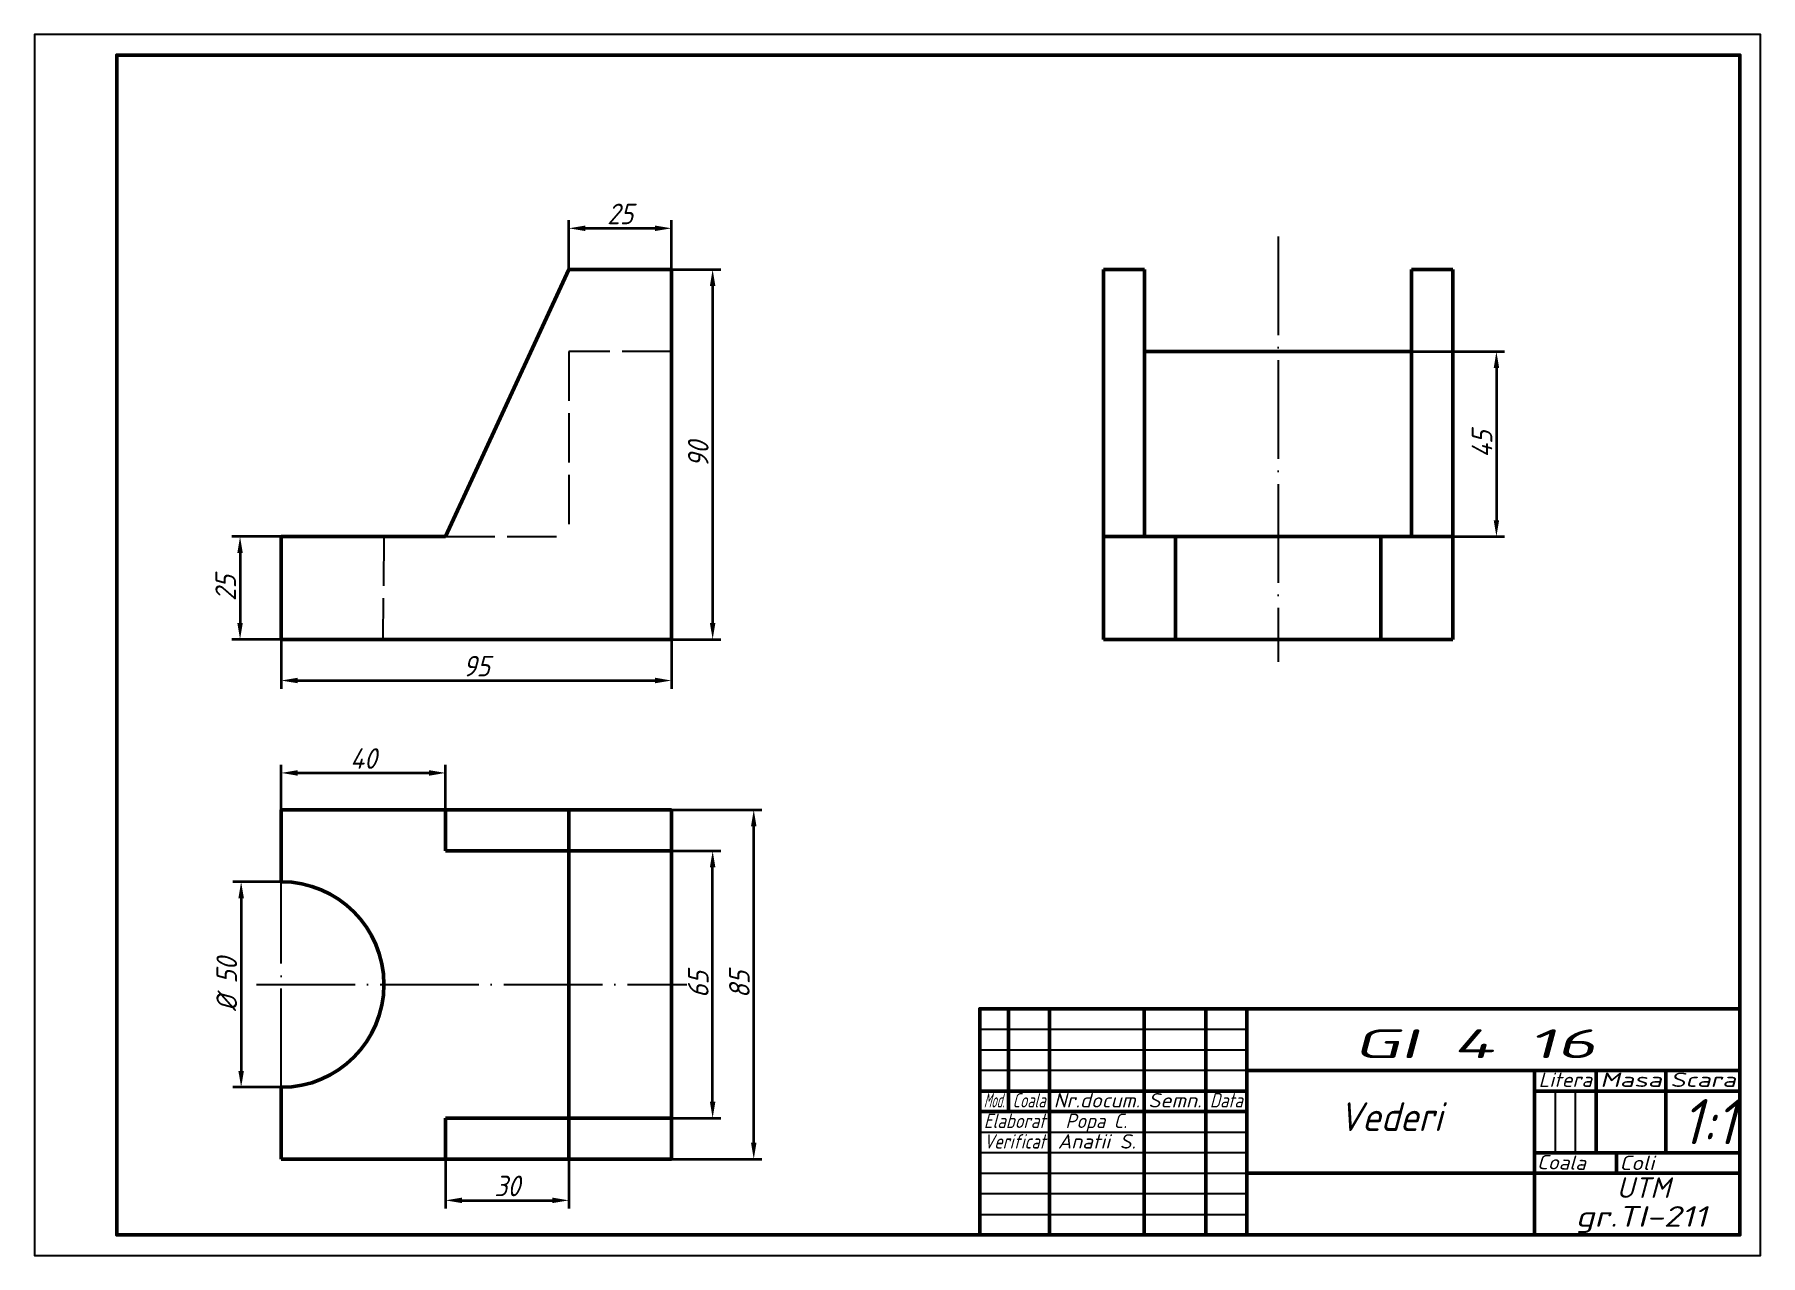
# Model space of a CAD drawing. Header units: millimetres. Extents: x -210 to 210, y 0 to 297.
import ezdxf
from ezdxf.enums import TextEntityAlignment as Align

# ---------------------------------------------------------------- set-up
doc = ezdxf.new("R2010")
doc.units = ezdxf.units.MM
doc.linetypes.add('ACAD_ISO02W100', pattern=[15, 12, -3])
doc.linetypes.add('ACAD_ISO04W100', pattern=[30, 24, -3, 0, -3])
doc.layers.get('0').update_dxf_attribs({"lineweight": 50})
for name, color, linetype, lineweight in [('axa', 10, 'ACAD_ISO04W100', 25), ('contur', 7, 'Continuous', 50), ('cote', 144, 'Continuous', 50), ('invizibil', 80, 'ACAD_ISO02W100', 25), ('subtire', 162, 'Continuous', 25), ('text3.5', 84, 'Continuous', 35), ('text7', 104, 'Continuous', 50)]:
    doc.layers.add(name, color=color, linetype=linetype, lineweight=lineweight)
doc.styles.get("Standard").update_dxf_attribs({"font": 'isocp.shx', "oblique": 15})
doc.dimstyles.new('ISO-25', dxfattribs={"dimtxt": 5, "dimasz": 4, "dimexe": 2, "dimexo": 0, "dimgap": 1, "dimtad": 1, "dimtoh": 1, "dimdec": 0, "dimtxsty": 'Standard', "dimcen": 0, "dimadec": 0, "dimazin": 0, "dimtfac": 1, "dimtdec": 0, "dimtmove": 0, "dimatfit": 3, "dimldrblk": 'DOTSMALL', "dimfxl": 1, "dimlwd": 35, "dimlwe": 35, "dimarcsym": 0})

# ---------------------------------------------------------------- blocks, each defined once
blk = doc.blocks.new('*D2')
at = {"layer": 'cote', "color": 0, "lineweight": 35, "transparency": 16777216}
for p, q in [((-149.98, 149.86), (-149.98, 137.86)), ((-54.98, 149.86), (-54.98, 137.86)), ((-145.98, 139.86), (-58.98, 139.86))]:
    blk.add_line(p, q, dxfattribs=at)
at = {"layer": 'cote', "color": 0, "transparency": 16777216}
for points in [[(-145.98, 140.53), (-145.98, 139.2), (-149.98, 139.86)], [(-58.98, 140.53), (-58.98, 139.2), (-54.98, 139.86)]]:
    blk.add_solid(points, dxfattribs=at)
at = {"layer": 'Defpoints', "color": 0, "transparency": 16777216}
for p in [(-149.98, 149.86), (-54.98, 149.86), (-54.98, 139.86)]:
    blk.add_point(p, dxfattribs=at)
at = {"layer": 'cote', "color": 0, "transparency": 16777216, "insert": (-102.48, 143.36), "char_height": 5, "attachment_point": 5}
blk.add_mtext('95', dxfattribs=at)
blk = doc.blocks.new('_DotSmall')
at = {"color": 0, "linetype": 'ByBlock', "const_width": 0.5}
blk.add_lwpolyline([(-0.0625, 0, 1), (0.0625, 0, 1)], format="xyb", close=True, dxfattribs=at)
blk = doc.blocks.new('*D7')
at = {"layer": 'cote', "color": 0, "lineweight": 35, "transparency": 16777216}
for p, q in [((-149.98, 90.91), (-161.72, 90.91)), ((-159.72, 86.91), (-159.72, 44.91)), ((-149.98, 40.91), (-161.72, 40.91))]:
    blk.add_line(p, q, dxfattribs=at)
at = {"layer": 'cote', "color": 0, "transparency": 16777216}
for points in [[(-160.39, 86.91), (-159.05, 86.91), (-159.72, 90.91)], [(-160.39, 44.91), (-159.05, 44.91), (-159.72, 40.91)]]:
    blk.add_solid(points, dxfattribs=at)
at = {"layer": 'Defpoints', "color": 0, "transparency": 16777216}
for p in [(-149.98, 90.91), (-159.72, 40.91), (-149.98, 40.91)]:
    blk.add_point(p, dxfattribs=at)
at = {"layer": 'cote', "color": 0, "transparency": 16777216, "insert": (-163.22, 65.91), "char_height": 5, "attachment_point": 5, "rotation": 90}
blk.add_mtext('%%C 50', dxfattribs=at)
blk = doc.blocks.new('*D8')
at = {"layer": 'cote', "color": 0, "lineweight": 35, "transparency": 16777216}
for p, q in [((-54.98, 239.86), (-42.98, 239.86)), ((-44.98, 235.86), (-44.98, 153.86)), ((-54.98, 149.86), (-42.98, 149.86))]:
    blk.add_line(p, q, dxfattribs=at)
at = {"layer": 'cote', "color": 0, "transparency": 16777216}
for points in [[(-45.65, 235.86), (-44.32, 235.86), (-44.98, 239.86)], [(-45.65, 153.86), (-44.32, 153.86), (-44.98, 149.86)]]:
    blk.add_solid(points, dxfattribs=at)
at = {"layer": 'Defpoints', "color": 0, "transparency": 16777216}
for p in [(-54.98, 239.86), (-54.98, 149.86), (-44.98, 149.86)]:
    blk.add_point(p, dxfattribs=at)
at = {"layer": 'cote', "color": 0, "transparency": 16777216, "insert": (-48.48, 194.86), "char_height": 5, "attachment_point": 5, "rotation": 90}
blk.add_mtext('90', dxfattribs=at)
blk = doc.blocks.new('*D9')
at = {"layer": 'cote', "color": 0, "lineweight": 35, "transparency": 16777216}
for p, q in [((-149.98, 108.41), (-149.98, 119.38)), ((-109.98, 108.41), (-109.98, 119.38)), ((-145.98, 117.38), (-113.98, 117.38))]:
    blk.add_line(p, q, dxfattribs=at)
at = {"layer": 'cote', "color": 0, "transparency": 16777216}
for points in [[(-145.98, 118.05), (-145.98, 116.71), (-149.98, 117.38)], [(-113.98, 118.05), (-113.98, 116.71), (-109.98, 117.38)]]:
    blk.add_solid(points, dxfattribs=at)
at = {"layer": 'Defpoints', "color": 0, "transparency": 16777216}
for p in [(-109.98, 117.38), (-149.98, 108.41), (-109.98, 108.41)]:
    blk.add_point(p, dxfattribs=at)
at = {"layer": 'cote', "color": 0, "transparency": 16777216, "insert": (-129.98, 120.88), "char_height": 5, "attachment_point": 5}
blk.add_mtext('40', dxfattribs=at)
blk = doc.blocks.new('*D10')
at = {"layer": 'cote', "color": 0, "lineweight": 35, "transparency": 16777216}
for p, q in [((-149.98, 174.86), (-161.98, 174.86)), ((-159.98, 170.86), (-159.98, 153.86)), ((-149.98, 149.86), (-161.98, 149.86))]:
    blk.add_line(p, q, dxfattribs=at)
at = {"layer": 'cote', "color": 0, "transparency": 16777216}
for points in [[(-160.65, 170.86), (-159.32, 170.86), (-159.98, 174.86)], [(-160.65, 153.86), (-159.32, 153.86), (-159.98, 149.86)]]:
    blk.add_solid(points, dxfattribs=at)
at = {"layer": 'Defpoints', "color": 0, "transparency": 16777216}
for p in [(-149.98, 174.86), (-159.98, 149.86), (-149.98, 149.86)]:
    blk.add_point(p, dxfattribs=at)
at = {"layer": 'cote', "color": 0, "transparency": 16777216, "insert": (-163.48, 162.36), "char_height": 5, "attachment_point": 5, "rotation": 90}
blk.add_mtext('25', dxfattribs=at)
blk = doc.blocks.new('*D11')
at = {"layer": 'cote', "color": 0, "lineweight": 35, "transparency": 16777216}
for p, q in [((-109.98, 23.41), (-109.98, 11.41)), ((-79.98, 23.41), (-79.98, 11.41)), ((-105.98, 13.41), (-83.98, 13.41))]:
    blk.add_line(p, q, dxfattribs=at)
at = {"layer": 'cote', "color": 0, "transparency": 16777216}
for points in [[(-105.98, 14.07), (-105.98, 12.74), (-109.98, 13.41)], [(-83.98, 14.07), (-83.98, 12.74), (-79.98, 13.41)]]:
    blk.add_solid(points, dxfattribs=at)
at = {"layer": 'Defpoints', "color": 0, "transparency": 16777216}
for p in [(-109.98, 23.41), (-79.98, 23.41), (-79.98, 13.41)]:
    blk.add_point(p, dxfattribs=at)
at = {"layer": 'cote', "color": 0, "transparency": 16777216, "insert": (-94.98, 16.91), "char_height": 5, "attachment_point": 5}
blk.add_mtext('30', dxfattribs=at)
blk = doc.blocks.new('*D12')
at = {"layer": 'cote', "color": 0, "lineweight": 35, "transparency": 16777216}
for p, q in [((-79.98, 239.86), (-79.98, 251.86)), ((-75.98, 249.86), (-58.98, 249.86)), ((-54.98, 239.86), (-54.98, 251.86))]:
    blk.add_line(p, q, dxfattribs=at)
at = {"layer": 'cote', "color": 0, "transparency": 16777216}
for points in [[(-75.98, 250.53), (-75.98, 249.2), (-79.98, 249.86)], [(-58.98, 250.53), (-58.98, 249.2), (-54.98, 249.86)]]:
    blk.add_solid(points, dxfattribs=at)
at = {"layer": 'Defpoints', "color": 0, "transparency": 16777216}
for p in [(-54.98, 249.86), (-79.98, 239.86), (-54.98, 239.86)]:
    blk.add_point(p, dxfattribs=at)
at = {"layer": 'cote', "color": 0, "transparency": 16777216, "insert": (-67.48, 253.36), "char_height": 5, "attachment_point": 5}
blk.add_mtext('25', dxfattribs=at)
blk = doc.blocks.new('*D13')
at = {"layer": 'cote', "color": 0, "lineweight": 35, "transparency": 16777216}
for p, q in [((-54.98, 98.41), (-42.98, 98.41)), ((-44.98, 37.41), (-44.98, 94.41)), ((-54.98, 33.41), (-42.98, 33.41))]:
    blk.add_line(p, q, dxfattribs=at)
at = {"layer": 'cote', "color": 0, "transparency": 16777216}
for points in [[(-45.65, 94.41), (-44.32, 94.41), (-44.98, 98.41)], [(-45.65, 37.41), (-44.32, 37.41), (-44.98, 33.41)]]:
    blk.add_solid(points, dxfattribs=at)
at = {"layer": 'Defpoints', "color": 0, "transparency": 16777216}
for p in [(-54.98, 98.41), (-44.98, 98.41), (-54.98, 33.41)]:
    blk.add_point(p, dxfattribs=at)
at = {"layer": 'cote', "color": 0, "transparency": 16777216, "insert": (-48.48, 65.91), "char_height": 5, "attachment_point": 5, "rotation": 90}
blk.add_mtext('65', dxfattribs=at)
blk = doc.blocks.new('*D14')
at = {"layer": 'cote', "color": 0, "lineweight": 35, "transparency": 16777216}
for p, q in [((-54.98, 108.41), (-32.98, 108.41)), ((-34.98, 27.41), (-34.98, 104.41)), ((-54.98, 23.41), (-32.98, 23.41))]:
    blk.add_line(p, q, dxfattribs=at)
at = {"layer": 'cote', "color": 0, "transparency": 16777216}
for points in [[(-35.65, 104.41), (-34.32, 104.41), (-34.98, 108.41)], [(-35.65, 27.41), (-34.32, 27.41), (-34.98, 23.41)]]:
    blk.add_solid(points, dxfattribs=at)
at = {"layer": 'Defpoints', "color": 0, "transparency": 16777216}
for p in [(-54.98, 108.41), (-34.98, 108.41), (-54.98, 23.41)]:
    blk.add_point(p, dxfattribs=at)
at = {"layer": 'cote', "color": 0, "transparency": 16777216, "insert": (-38.48, 65.91), "char_height": 5, "attachment_point": 5, "rotation": 90}
blk.add_mtext('85', dxfattribs=at)
blk = doc.blocks.new('*D15')
at = {"layer": 'cote', "color": 0, "lineweight": 35, "transparency": 16777216}
for p, q in [((125.11, 219.86), (147.74, 219.86)), ((145.74, 215.86), (145.74, 178.86)), ((125.11, 174.86), (147.74, 174.86))]:
    blk.add_line(p, q, dxfattribs=at)
at = {"layer": 'cote', "color": 0, "transparency": 16777216}
for points in [[(145.08, 215.86), (146.41, 215.86), (145.74, 219.86)], [(145.08, 178.86), (146.41, 178.86), (145.74, 174.86)]]:
    blk.add_solid(points, dxfattribs=at)
at = {"layer": 'Defpoints', "color": 0, "transparency": 16777216}
for p in [(125.11, 219.86), (125.11, 174.86), (145.74, 174.86)]:
    blk.add_point(p, dxfattribs=at)
at = {"layer": 'cote', "color": 0, "transparency": 16777216, "insert": (142.24, 197.36), "char_height": 5, "attachment_point": 5, "rotation": 90}
blk.add_mtext('45', dxfattribs=at)

msp = doc.modelspace()

# ---------------------------------------------------------------- linework, layer by layer
at = {"layer": 'axa'}
for p, q in [((92.61, 247.85), (92.61, 144.44)), ((-149.98, 40.91), (-149.98, 90.91)), ((-155.97, 65.91), (-51.25, 65.91))]:
    msp.add_line(p, q, dxfattribs=at)
at = {"layer": 'contur'}
for p, q in [((-109.98, 174.86), (-79.98, 239.86)), ((-54.98, 239.86), (-79.98, 239.86)), ((-54.98, 149.86), (-54.98, 239.86)), ((50.11, 149.86), (50.11, 239.86)), ((50.11, 239.86), (60.11, 239.86)), ((60.11, 239.86), (60.11, 219.86)), ((135.11, 239.86), (125.11, 239.86)), ((125.11, 239.86), (125.11, 219.86)), ((135.11, 149.86), (135.11, 239.86)), ((125.11, 219.86), (60.11, 219.86)), ((60.11, 219.86), (60.11, 174.86)), ((125.11, 219.86), (125.11, 174.86)), ((-149.98, 149.86), (-149.98, 174.86)), ((-149.98, 174.86), (-109.98, 174.86)), ((50.11, 174.86), (67.61, 174.86)), ((67.61, 149.86), (67.61, 174.86)), ((67.61, 174.86), (117.61, 174.86)), ((117.61, 149.86), (117.61, 174.86)), ((117.61, 174.86), (135.11, 174.86)), ((-149.98, 149.86), (-54.98, 149.86)), ((-149.98, 149.86), (-149.98, 149.86)), ((50.11, 149.86), (135.11, 149.86)), ((50.11, 149.86), (67.61, 149.86)), ((135.11, 149.86), (117.61, 149.86)), ((-54.98, 108.41), (-149.98, 108.41)), ((-149.98, 108.41), (-149.98, 90.91)), ((-109.98, 98.41), (-109.98, 108.41)), ((-79.98, 98.41), (-79.98, 108.41)), ((-54.98, 23.41), (-54.98, 108.41)), ((-79.98, 98.41), (-109.98, 98.41)), ((-54.98, 98.41), (-79.98, 98.41)), ((-79.98, 98.41), (-79.98, 33.41)), ((27, 35), (27, 60)), ((27, 60), (37, 60)), ((37, 60), (37, 5)), ((60, 5), (60, 60)), ((60, 60), (75, 60)), ((75, 60), (75, 5)), ((85, 5), (85, 60)), ((-54.98, 44.77), (-54.98, 44.77)), ((205, 45), (85, 45)), ((85, 45), (85, 20)), ((155, 5), (155, 45)), ((155, 45), (155, 40)), ((170, 45), (170, 25)), ((187, 25), (187, 45)), ((-149.98, 23.41), (-149.98, 40.91)), ((85, 40), (20, 40)), ((85, 35), (85, 40)), ((155, 40), (205, 40)), ((20, 35), (85, 35)), ((-79.98, 33.41), (-109.98, 33.41)), ((-109.98, 33.41), (-109.98, 23.41)), ((-54.98, 33.41), (-79.98, 33.41)), ((-79.98, 33.41), (-79.98, 23.41)), ((-149.98, 23.41), (-54.98, 23.41)), ((205, 25), (155, 25)), ((170, 25), (187, 25)), ((175, 25), (175, 20)), ((205, 20), (205, 25)), ((85, 20), (205, 20)), ((37, 5), (60, 5)), ((75, 5), (85, 5))]:
    msp.add_line(p, q, dxfattribs=at)
for points in [[(20, 292), (-190, 292), (-190, 5), (20, 5)], [(20, 60), (20, 5), (205, 5), (205, 292), (20, 292)]]:
    msp.add_lwpolyline(points, dxfattribs=at)
msp.add_lwpolyline([(20, 5), (205, 5), (205, 60), (20, 60)], close=True, dxfattribs=at)
msp.add_arc((-149.98, 65.91), 25, 270, 90, dxfattribs=at)
at = {"layer": 'invizibil'}
for p, q in [((-54.98, 219.86), (-79.98, 219.86)), ((-79.98, 219.86), (-79.98, 174.86)), ((-124.98, 174.86), (-125.24, 149.86)), ((-109.98, 174.86), (-79.98, 174.86))]:
    msp.add_line(p, q, dxfattribs=at)
at = {"layer": 'subtire'}
for p, q in [((85, 55), (20, 55)), ((85, 50), (85, 55)), ((20, 45), (20, 50)), ((20, 50), (85, 50)), ((85, 45), (20, 45)), ((85, 30), (85, 45)), ((160, 40), (160, 25)), ((165, 25), (165, 40)), ((20, 25), (20, 30)), ((20, 30), (85, 30)), ((85, 25), (20, 25)), ((85, 20), (85, 25)), ((160, 25), (165, 25)), ((20, 15), (20, 20)), ((20, 20), (85, 20)), ((85, 15), (20, 15)), ((85, 10), (85, 15)), ((20, 10), (85, 10))]:
    msp.add_line(p, q, dxfattribs=at)
for points in [[(0, 297), (-210, 297), (-210, 0), (0, 0)], [(0, 0), (210, 0), (210, 297), (0, 297)]]:
    msp.add_lwpolyline(points, dxfattribs=at)
msp.add_arc((105.71, 132.77), 100, 257.6394, 258.0454, dxfattribs=at)

# ---------------------------------------------------------------- texts
at = {"layer": 'text3.5', "oblique": 15}
for s, width, p, p2 in [('Litera', 1.065412, (156, 41), (169, 41)), ('Masa', 1.483591, (171, 41), (186, 41)), ('Scara', 1.39108, (188, 41), (204, 41)), ('Mod.', 0.58309, (21, 36), (26, 36)), ('Coala', 0.740614, (28, 36), (36, 36)), ('Nr.docum.', 1.100917, (38, 36), (59, 36)), ('Semn.', 1.142857, (61, 36), (74, 36)), ('Data', 0.850896, (76, 36), (84, 36)), ('Elaborat', 0.865801, (21, 31), (36, 31)), ('Elaborat', 0.865801, (21, 31), (36, 31)), ('Popa C.', 1.032702, (40.87, 31), (55.87, 31)), ('Verificat', 0.832178, (21, 26), (36, 26)), ('Anatii S.', 1.119293, (39, 26), (58, 26)), ('Coli', 1.24373, (175.7, 20.78), (184.18, 20.78))]:
    msp.add_text(s, height=3.5, dxfattribs=dict(at, width=width)).set_placement(p, p2, align=Align.FIT)
at = {"layer": 'text3.5', "oblique": 15, "width": 1.099041}
msp.add_text('Coala', height=3.5, rotation=358.9531, dxfattribs=at).set_placement((155.61, 21.01), (167.48, 20.79), align=Align.FIT)
at = {"layer": 'text7', "oblique": 15}
for s, height, width, p, p2 in [('GI 4 16', 7, 2.218275, (111, 48), (170, 48)), ('UTM', 5, 1.106383, (175, 14), (188, 14)), ('gr.TI-211', 5, 1.292929, (165, 7), (197, 7))]:
    msp.add_text(s, height=height, dxfattribs=dict(at, width=width)).set_placement(p, p2, align=Align.FIT)
msp.add_text('Vederi', height=7, dxfattribs=at).set_placement((119.93, 33.78), align=Align.MIDDLE)
at = {"layer": 'text7', "insert": (190.71, 38.05), "char_height": 11.011, "attachment_point": 1}
msp.add_mtext_dynamic_manual_height_columns('1:1', width=4, gutter_width=55.06, heights=[0], dxfattribs=at)

# ---------------------------------------------------------------- dimensions: what is measured, and where the dimension line sits
at = {"layer": 'cote'}
for base, p1, p2, picture, middle in [((-54.98, 249.86), (-79.98, 239.86), (-54.98, 239.86), '*D12', (-67.48, 253.36)), ((-54.98, 139.86), (-149.98, 149.86), (-54.98, 149.86), '*D2', (-102.48, 143.36)), ((-109.98, 117.38), (-149.98, 108.41), (-109.98, 108.41), '*D9', (-129.98, 120.88)), ((-79.98, 13.41), (-109.98, 23.41), (-79.98, 23.41), '*D11', (-94.98, 16.91))]:
    dim = msp.add_linear_dim(base=base, p1=p1, p2=p2, dimstyle='ISO-25', dxfattribs=at)
    dim.commit()
    dim.dimension.update_dxf_attribs({"geometry": picture, "text_midpoint": middle})
for base, p1, p2, picture, middle in [((-44.98, 149.86), (-54.98, 239.86), (-54.98, 149.86), '*D8', (-48.48, 194.86)), ((145.74, 174.86), (125.11, 219.86), (125.11, 174.86), '*D15', (142.24, 197.36)), ((-159.98, 149.86), (-149.98, 174.86), (-149.98, 149.86), '*D10', (-163.48, 162.36)), ((-34.98, 108.41), (-54.98, 23.41), (-54.98, 108.41), '*D14', (-38.48, 65.91)), ((-44.98, 98.41), (-54.98, 33.41), (-54.98, 98.41), '*D13', (-48.48, 65.91))]:
    dim = msp.add_linear_dim(base=base, p1=p1, p2=p2, angle=90, dimstyle='ISO-25', dxfattribs=at)
    dim.commit()
    dim.dimension.update_dxf_attribs({"geometry": picture, "text_midpoint": middle})
dim = msp.add_linear_dim(base=(-159.72, 40.91), p1=(-149.98, 90.91), p2=(-149.98, 40.91), angle=90, text='%%C 50', dimstyle='ISO-25', dxfattribs=at)
dim.commit()
dim.dimension.update_dxf_attribs({"geometry": '*D7', "text_midpoint": (-163.22, 65.91)})

doc.saveas('drawing.dxf')
